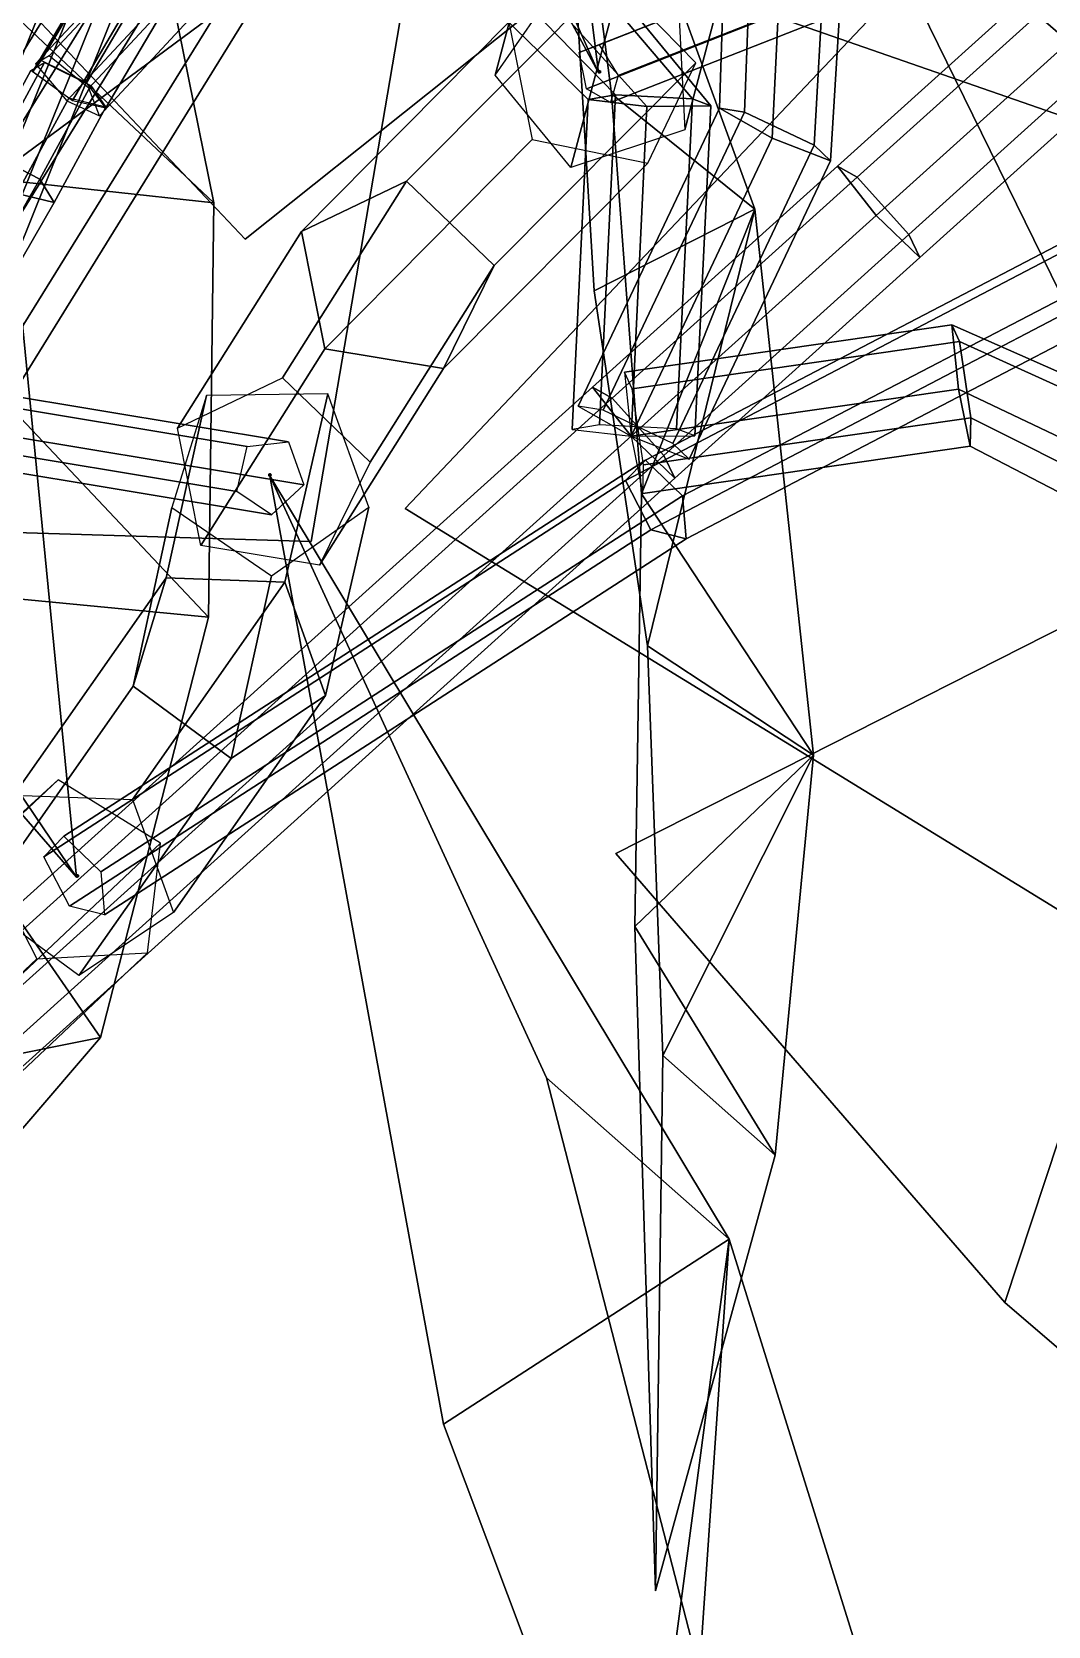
# Model space of a CAD drawing. Header units: metres. Extents: x -208 to 315, y -224 to 287.
# Drawn here: x 46.8 to 78.8, y 22.9 to 73 of the extents above; entities that cross this region are included whole.
import ezdxf

# ---------------------------------------------------------------- set-up
doc = ezdxf.new("R2010")
doc.units = ezdxf.units.M

msp = doc.modelspace()

# ---------------------------------------------------------------- linework, layer by layer
at = {"layer": 'Breeder_1InfInt', "color": 3}
for points in [[(46.8528, 71.7686, 84.2291), (48.5633, 74.6686, 83.3032), (48.8338, 75.01392, 84.8843), (47.1233, 72.1139, 85.8102)], [(48.1017, 70.8568, 83.6804), (49.8122, 73.7568, 82.7545), (48.5633, 74.6686, 83.3032), (46.8528, 71.7686, 84.2291)], [(47.1233, 72.1139, 85.8102), (48.8338, 75.01392, 84.8843), (50.2524, 74.3186, 85.3275), (48.5419, 71.4186, 86.2534)], [(48.5419, 71.4186, 86.2534), (50.2524, 74.3186, 85.3275), (50.8662, 73.53, 83.9914), (49.1557, 70.63, 84.9172)], [(49.1557, 70.63, 84.9172), (50.8662, 73.53, 83.9914), (49.8122, 73.7568, 82.7545), (48.1017, 70.8568, 83.6804)], [(45.1826, 68.8423, 85.2539), (46.7896, 71.8001, 84.3528), (47.2196, 72.05162, 85.9453), (45.6321, 69.1279, 86.8352)], [(46.3591, 67.9325, 84.5609), (47.9901, 70.9329, 83.6465), (46.7896, 71.8001, 84.3528), (45.1826, 68.8423, 85.2539)], [(45.6321, 69.1279, 86.8352), (47.2196, 72.05162, 85.9453), (48.6754, 71.3336, 86.1848), (47.0757, 68.3877, 87.08144)], [(47.0757, 68.3877, 87.08144), (48.6754, 71.3336, 86.1848), (49.1489, 70.6462, 84.7722), (47.5224, 67.6532, 85.6839)], [(47.5224, 67.6532, 85.6839), (49.1489, 70.6462, 84.7722), (47.9901, 70.9329, 83.6465), (46.3591, 67.9325, 84.5609)], [(43.9722, 66.222, 87.8319), (45.6321, 69.1279, 86.8352), (47.0757, 68.3877, 87.08144), (45.4157, 65.4818, 88.07816)], [(45.4157, 65.4818, 88.07816), (47.0757, 68.3877, 87.08144), (47.5224, 67.6532, 85.6839), (45.8625, 64.7473, 86.6806)], [(45.8625, 64.7473, 86.6806), (47.5224, 67.6532, 85.6839), (46.3591, 67.9325, 84.5609), (44.6992, 65.02666, 85.5576)]]:
    msp.add_3dface(points, dxfattribs=at)
at = {"layer": 'Breeder_1Pdcel', "color": 3}
for points in [[(46.9443, 72.01511, 84.2771), (60.7011, 86.7009, 78.2708), (61.1181, 86.9448, 79.8155), (47.3742, 72.2665, 85.8696)], [(47.9297, 70.8489, 83.676), (61.6569, 85.5697, 77.6877), (60.7011, 86.7009, 78.2708), (46.9443, 72.01511, 84.2771)], [(47.3742, 72.2665, 85.8696), (61.1181, 86.9448, 79.8155), (62.3216, 85.9585, 80.1499), (48.615, 71.2497, 86.2144)], [(48.615, 71.2497, 86.2144), (62.3216, 85.9585, 80.1499), (62.6527, 85.1135, 78.8424), (48.9563, 70.3786, 84.8665)], [(43.4425, 65.9273, 86.4207), (51.2848, 85.2328, 83.8138), (51.776, 85.2397, 85.3277), (43.9489, 65.9345, 87.9814)], [(44.6479, 65.3143, 85.4913), (52.454, 84.6381, 82.9123), (51.2848, 85.2328, 83.8138), (43.4425, 65.9273, 86.4207)], [(43.9489, 65.9345, 87.9814), (51.776, 85.2397, 85.3277), (53.2533, 84.6494, 85.376), (45.4719, 65.3259, 88.0312)], [(48.9563, 70.3786, 84.8665), (62.6527, 85.1135, 78.8424), (61.6569, 85.5697, 77.6877), (47.9297, 70.8489, 83.676)], [(45.921, 64.937, 86.5017), (53.6889, 84.2722, 83.8924), (52.454, 84.6381, 82.9123), (44.6479, 65.3143, 85.4913)], [(45.4719, 65.3259, 88.0312), (53.2533, 84.6494, 85.376), (53.6889, 84.2722, 83.8924), (45.921, 64.937, 86.5017)]]:
    msp.add_3dface(points, dxfattribs=at)
at = {"layer": 'Breeder_Intrnd', "color": 3}
for points in [[(63.4677, 74.6639, 322.2037), (65.2005, 81.2043, 342.9019), (63.1185, 78.199, 344.0258), (61.3857, 71.6585, 323.3276)], [(67.3406, 69.9337, 323.3741), (69.0734, 76.4741, 344.0723), (68.8865, 80.183, 342.916), (67.1537, 73.6426, 322.2178)], [(61.3857, 71.6585, 323.3276), (63.1185, 78.199, 344.0258), (65.4984, 75.2923, 344.745), (63.7656, 68.7519, 324.0468)], [(63.7656, 68.7519, 324.0468), (65.4984, 75.2923, 344.745), (69.0734, 76.4741, 344.0723), (67.3406, 69.9337, 323.3741)], [(58.6029, 68.323, 302.2631), (65.01423, 74.773, 321.9111), (61.8154, 73.3256, 323.4286), (55.2978, 66.7453, 303.3662)], [(61.3482, 65.6742, 302.5399), (67.6942, 72.04411, 321.9333), (65.01423, 74.773, 321.9111), (58.6029, 68.323, 302.2631)], [(55.2978, 66.7453, 303.3662), (61.8154, 73.3256, 323.4286), (62.5448, 69.6314, 324.4033), (56.02719, 63.05123, 304.3409)], [(59.7655, 62.4347, 303.8167), (66.1768, 68.8846, 323.4647), (67.6942, 72.04411, 321.9333), (61.3482, 65.6742, 302.5399)], [(56.02719, 63.05123, 304.3409), (62.5448, 69.6314, 324.4033), (66.1768, 68.8846, 323.4647), (59.7655, 62.4347, 303.8167)], [(54.7069, 62.1414, 281.7496), (58.6029, 68.323, 302.2631), (55.2978, 66.7453, 303.3662), (51.4019, 60.5636, 282.8527)], [(57.4523, 59.4925, 282.0264), (61.3482, 65.6742, 302.5399), (58.6029, 68.323, 302.2631), (54.7069, 62.1414, 281.7496)], [(51.4019, 60.5636, 282.8527), (55.2978, 66.7453, 303.3662), (56.02719, 63.05123, 304.3409), (52.1312, 56.8695, 283.8274)], [(55.8695, 56.2531, 283.3032), (59.7655, 62.4347, 303.8167), (61.3482, 65.6742, 302.5399), (57.4523, 59.4925, 282.0264)], [(52.1312, 56.8695, 283.8274), (56.02719, 63.05123, 304.3409), (59.7655, 62.4347, 303.8167), (55.8695, 56.2531, 283.3032)], [(54.7746, 55.7224, 260.5514), (56.1296, 61.6369, 281.9314), (52.3132, 61.5888, 282.18), (51.04569, 55.856, 261.3923)], [(56.05563, 52.1627, 261.455), (57.4107, 58.07734, 282.8349), (56.1296, 61.6369, 281.9314), (54.7746, 55.7224, 260.5514)], [(51.04569, 55.856, 261.3923), (52.3132, 61.5888, 282.18), (51.2227, 58.07262, 283.2178), (50.00905, 52.4516, 262.794)], [(50.00905, 52.4516, 262.794), (51.2227, 58.07262, 283.2178), (54.3551, 55.9148, 283.6202), (53.08761, 50.1821, 262.8325)], [(53.08761, 50.1821, 262.8325), (54.3551, 55.9148, 283.6202), (57.4107, 58.07734, 282.8349), (56.05563, 52.1627, 261.455)], [(46.2643, 49.02888, 241.2746), (51.04569, 55.856, 261.3923), (50.00905, 52.4516, 262.794), (45.2277, 45.6244, 242.6763)], [(49.9933, 48.8952, 240.4337), (54.7746, 55.7224, 260.5514), (51.04569, 55.856, 261.3923), (46.2643, 49.02888, 241.2746)], [(51.2743, 45.3355, 241.3372), (56.05563, 52.1627, 261.455), (54.7746, 55.7224, 260.5514), (49.9933, 48.8952, 240.4337)], [(45.2277, 45.6244, 242.6763), (50.00905, 52.4516, 262.794), (53.08761, 50.1821, 262.8325), (48.3063, 43.3549, 242.7148)], [(48.3063, 43.3549, 242.7148), (53.08761, 50.1821, 262.8325), (56.05563, 52.1627, 261.455), (51.2743, 45.3355, 241.3372)], [(39.5298, 41.8436, 222.0132), (47.6504, 49.5044, 240.6805), (45.2219, 47.2955, 242.6434), (37.06882, 39.6036, 223.8987)], [(42.7681, 39.8807, 221.4741), (50.8687, 47.5224, 240.0939), (47.6504, 49.5044, 240.6805), (39.5298, 41.8436, 222.0132)], [(37.06882, 39.6036, 223.8987), (45.2219, 47.2955, 242.6434), (46.984, 43.8862, 243.2759), (38.8309, 36.1943, 224.5313)], [(42.3386, 36.4093, 223.0215), (50.4592, 44.07011, 241.6888), (50.8687, 47.5224, 240.0939), (42.7681, 39.8807, 221.4741)], [(38.8309, 36.1943, 224.5313), (46.984, 43.8862, 243.2759), (50.4592, 44.07011, 241.6888), (42.3386, 36.4093, 223.0215)]]:
    msp.add_3dface(points, dxfattribs=at)
at = {"layer": 'Breeder_Leaf', "color": 3}
for points in [[(70.7129, 80.2107, 176.1586), (53.5252, 66.4958, 160.8904), (36.6024, 84.4225, 162.923)], [(70.7129, 80.2107, 176.1586), (36.6024, 84.4225, 162.923), (53.5252, 66.4958, 160.8904)], [(87.7599, 83.8047, 253.0923), (83.4371, 68.8959, 241.2424), (66.489, 74.8016, 239.3676)], [(87.7599, 83.8047, 253.0923), (66.489, 74.8016, 239.3676), (83.4371, 68.8959, 241.2424)], [(70.7129, 80.2107, 176.1586), (98.2833, 82.6772, 186.254), (87.9497, 65.3309, 175.5042)], [(70.7129, 80.2107, 176.1586), (87.9497, 65.3309, 175.5042), (98.2833, 82.6772, 186.254)], [(38.4274, 80.9419, 380.516), (50.3217, 78.6114, 372.3927), (52.545, 67.6469, 373.7079)], [(38.4274, 80.9419, 380.516), (52.545, 67.6469, 373.7079), (50.3217, 78.6114, 372.3927)], [(38.4274, 80.9419, 380.516), (52.545, 67.6469, 373.7079), (38.6688, 69.1555, 382.1751)], [(38.4274, 80.9419, 380.516), (38.6688, 69.1555, 382.1751), (52.545, 67.6469, 373.7079)], [(80.4293, 81.1094, 98.2289), (81.7247, 43.8019, 115.4937), (58.5549, 58.03513, 98.7561)], [(80.4293, 81.1094, 98.2289), (58.5549, 58.03513, 98.7561), (81.7247, 43.8019, 115.4937)], [(59.283, 78.5626, 176.9749), (31.1821, 57.7456, 165.4233), (10.3142, 76.2815, 159.9968)], [(59.283, 78.5626, 176.9749), (10.3142, 76.2815, 159.9968), (31.1821, 57.7456, 165.4233)], [(59.283, 78.5626, 176.9749), (55.6005, 57.00161, 161.5414), (31.1821, 57.7456, 165.4233)], [(59.283, 78.5626, 176.9749), (31.1821, 57.7456, 165.4233), (55.6005, 57.00161, 161.5414)], [(85.136, 75.2488, 426.7219), (79.6713, 63.7101, 431.7891), (74.7636, 73.7249, 430.2321)], [(85.136, 75.2488, 426.7219), (74.7636, 73.7249, 430.2321), (79.6713, 63.7101, 431.7891)], [(52.545, 67.6469, 373.7079), (52.3813, 54.6166, 377.4142), (38.6688, 69.1555, 382.1751)], [(52.545, 67.6469, 373.7079), (38.6688, 69.1555, 382.1751), (52.3813, 54.6166, 377.4142)], [(38.6688, 69.1555, 382.1751), (52.3813, 54.6166, 377.4142), (38.9613, 55.908, 384.0687)], [(38.6688, 69.1555, 382.1751), (38.9613, 55.908, 384.0687), (52.3813, 54.6166, 377.4142)], [(85.4662, 57.477, 177.1338), (77.4004, 33.07788, 191.5473), (65.173, 47.1975, 178.3426)], [(85.4662, 57.477, 177.1338), (65.173, 47.1975, 178.3426), (77.4004, 33.07788, 191.5473)], [(99.3026, 14.2961, 191.093), (77.4004, 33.07788, 191.5473), (85.4662, 57.477, 177.1338)], [(99.3026, 14.2961, 191.093), (85.4662, 57.477, 177.1338), (77.4004, 33.07788, 191.5473)], [(38.9613, 55.908, 384.0687), (48.981, 41.4063, 382.1415), (38.6881, 39.3454, 385.5659)], [(38.9613, 55.908, 384.0687), (38.6881, 39.3454, 385.5659), (48.981, 41.4063, 382.1415)], [(52.3813, 54.6166, 377.4142), (48.981, 41.4063, 382.1415), (38.9613, 55.908, 384.0687)], [(52.3813, 54.6166, 377.4142), (38.9613, 55.908, 384.0687), (48.981, 41.4063, 382.1415)], [(48.981, 41.4063, 382.1415), (34.4541, 24.4552, 380.0055), (38.6881, 39.3454, 385.5659)], [(48.981, 41.4063, 382.1415), (38.6881, 39.3454, 385.5659), (34.4541, 24.4552, 380.0055)], [(45.1926, 27.2405, 301.2123), (47.9725, 7.4878, 306.8059), (30.4179, 29.1761, 321.2407)], [(45.1926, 27.2405, 301.2123), (30.4179, 29.1761, 321.2407), (47.9725, 7.4878, 306.8059)], [(30.4179, 29.1761, 321.2407), (47.9725, 7.4878, 306.8059), (32.8019, 9.03716, 324.0105)], [(30.4179, 29.1761, 321.2407), (32.8019, 9.03716, 324.0105), (47.9725, 7.4878, 306.8059)]]:
    msp.add_3dface(points, dxfattribs=at)
at = {"layer": 'Breeder_Mrstm', "color": 3}
for points in [[(64.6363, 71.7304, 323.0328), (64.6293, 71.7534, 323.1208), (64.6399, 71.7744, 323.1129)], [(64.6363, 71.7304, 323.0328), (64.6399, 71.7744, 323.1129), (64.6293, 71.7534, 323.1208)], [(64.6293, 71.7534, 323.1208), (64.6381, 71.7612, 323.1565), (64.6399, 71.7744, 323.1129)], [(64.6293, 71.7534, 323.1208), (64.6399, 71.7744, 323.1129), (64.6381, 71.7612, 323.1565)], [(64.6331, 71.7697, 323.1203), (64.6537, 71.7538, 323.1565), (64.6505, 71.7798, 323.1485)], [(64.6331, 71.7697, 323.1203), (64.6505, 71.7798, 323.1485), (64.6537, 71.7538, 323.1565)], [(64.6398, 71.7426, 323.1234), (64.6537, 71.7538, 323.1565), (64.6331, 71.7697, 323.1203)], [(64.6398, 71.7426, 323.1234), (64.6331, 71.7697, 323.1203), (64.6537, 71.7538, 323.1565)], [(64.6398, 71.7426, 323.1234), (64.6331, 71.7697, 323.1203), (64.6363, 71.7304, 323.0328)], [(64.6398, 71.7426, 323.1234), (64.6363, 71.7304, 323.0328), (64.6331, 71.7697, 323.1203)], [(64.6399, 71.7744, 323.1129), (64.6627, 71.7885, 323.1046), (64.6363, 71.7304, 323.0328)], [(64.6399, 71.7744, 323.1129), (64.6363, 71.7304, 323.0328), (64.6627, 71.7885, 323.1046)], [(64.6363, 71.7304, 323.0328), (64.6462, 71.7856, 323.1048), (64.6703, 71.7814, 323.1008)], [(64.6363, 71.7304, 323.0328), (64.6703, 71.7814, 323.1008), (64.6462, 71.7856, 323.1048)], [(64.6703, 71.7814, 323.1008), (64.6926, 71.7645, 323.1027), (64.6363, 71.7304, 323.0328)], [(64.6703, 71.7814, 323.1008), (64.6363, 71.7304, 323.0328), (64.6926, 71.7645, 323.1027)], [(64.6363, 71.7304, 323.0328), (64.6838, 71.7767, 323.0954), (64.6893, 71.7539, 323.1036)], [(64.6363, 71.7304, 323.0328), (64.6893, 71.7539, 323.1036), (64.6838, 71.7767, 323.0954)], [(64.6893, 71.7539, 323.1036), (64.6818, 71.7307, 323.1173), (64.6363, 71.7304, 323.0328)], [(64.6893, 71.7539, 323.1036), (64.6363, 71.7304, 323.0328), (64.6818, 71.7307, 323.1173)], [(64.6363, 71.7304, 323.0328), (64.6564, 71.7242, 323.1216), (64.6398, 71.7426, 323.1234)], [(64.6363, 71.7304, 323.0328), (64.6398, 71.7426, 323.1234), (64.6564, 71.7242, 323.1216)], [(64.6363, 71.7304, 323.0328), (64.6902, 71.7382, 323.106), (64.6701, 71.7296, 323.1178)], [(64.6363, 71.7304, 323.0328), (64.6701, 71.7296, 323.1178), (64.6902, 71.7382, 323.106)], [(64.6701, 71.7296, 323.1178), (64.6446, 71.7339, 323.1284), (64.6363, 71.7304, 323.0328)], [(64.6701, 71.7296, 323.1178), (64.6363, 71.7304, 323.0328), (64.6446, 71.7339, 323.1284)], [(64.6399, 71.7744, 323.1129), (64.6381, 71.7612, 323.1565), (64.6521, 71.783, 323.1475)], [(64.6399, 71.7744, 323.1129), (64.6521, 71.783, 323.1475), (64.6381, 71.7612, 323.1565)], [(64.6398, 71.7426, 323.1234), (64.6701, 71.7319, 323.1558), (64.6537, 71.7538, 323.1565)], [(64.6398, 71.7426, 323.1234), (64.6537, 71.7538, 323.1565), (64.6701, 71.7319, 323.1558)], [(64.6564, 71.7242, 323.1216), (64.6701, 71.7319, 323.1558), (64.6398, 71.7426, 323.1234)], [(64.6564, 71.7242, 323.1216), (64.6398, 71.7426, 323.1234), (64.6701, 71.7319, 323.1558)], [(64.6399, 71.7744, 323.1129), (64.6521, 71.783, 323.1475), (64.6627, 71.7885, 323.1046)], [(64.6399, 71.7744, 323.1129), (64.6627, 71.7885, 323.1046), (64.6521, 71.783, 323.1475)], [(64.6446, 71.7339, 323.1284), (64.6818, 71.7434, 323.1508), (64.6561, 71.751, 323.1562)], [(64.6446, 71.7339, 323.1284), (64.6561, 71.751, 323.1562), (64.6818, 71.7434, 323.1508)], [(64.6701, 71.7296, 323.1178), (64.6818, 71.7434, 323.1508), (64.6446, 71.7339, 323.1284)], [(64.6701, 71.7296, 323.1178), (64.6446, 71.7339, 323.1284), (64.6818, 71.7434, 323.1508)], [(64.6462, 71.7856, 323.1048), (64.6532, 71.7982, 323.1395), (64.6703, 71.7814, 323.1008)], [(64.6462, 71.7856, 323.1048), (64.6703, 71.7814, 323.1008), (64.6532, 71.7982, 323.1395)], [(64.6627, 71.7885, 323.1046), (64.6521, 71.783, 323.1475), (64.6757, 71.7915, 323.1365)], [(64.6627, 71.7885, 323.1046), (64.6757, 71.7915, 323.1365), (64.6521, 71.783, 323.1475)], [(64.6703, 71.7814, 323.1008), (64.6532, 71.7982, 323.1395), (64.6793, 71.7909, 323.136)], [(64.6703, 71.7814, 323.1008), (64.6793, 71.7909, 323.136), (64.6532, 71.7982, 323.1395)], [(64.6902, 71.7382, 323.106), (64.7051, 71.7504, 323.1382), (64.6701, 71.7296, 323.1178)], [(64.6902, 71.7382, 323.106), (64.6701, 71.7296, 323.1178), (64.7051, 71.7504, 323.1382)], [(64.6701, 71.7296, 323.1178), (64.7051, 71.7504, 323.1382), (64.6818, 71.7434, 323.1508)], [(64.6701, 71.7296, 323.1178), (64.6818, 71.7434, 323.1508), (64.7051, 71.7504, 323.1382)], [(64.6703, 71.7814, 323.1008), (64.6793, 71.7909, 323.136), (64.6926, 71.7645, 323.1027)], [(64.6703, 71.7814, 323.1008), (64.6926, 71.7645, 323.1027), (64.6793, 71.7909, 323.136)], [(64.6926, 71.7645, 323.1027), (64.6793, 71.7909, 323.136), (64.6971, 71.77, 323.1365)], [(64.6926, 71.7645, 323.1027), (64.6971, 71.77, 323.1365), (64.6793, 71.7909, 323.136)], [(64.6893, 71.7539, 323.1036), (64.6979, 71.7667, 323.1379), (64.6818, 71.7307, 323.1173)], [(64.6893, 71.7539, 323.1036), (64.6818, 71.7307, 323.1173), (64.6979, 71.7667, 323.1379)], [(64.6818, 71.7307, 323.1173), (64.6979, 71.7667, 323.1379), (64.6853, 71.7449, 323.1487)], [(64.6818, 71.7307, 323.1173), (64.6853, 71.7449, 323.1487), (64.6979, 71.7667, 323.1379)], [(64.6838, 71.7767, 323.0954), (64.6946, 71.792, 323.1281), (64.6893, 71.7539, 323.1036)], [(64.6838, 71.7767, 323.0954), (64.6893, 71.7539, 323.1036), (64.6946, 71.792, 323.1281)], [(64.6893, 71.7539, 323.1036), (64.6946, 71.792, 323.1281), (64.6979, 71.7667, 323.1379)], [(64.6893, 71.7539, 323.1036), (64.6979, 71.7667, 323.1379), (64.6946, 71.792, 323.1281)], [(54.2937, 59.1164, 282.8285), (54.2751, 59.112, 282.8699), (54.2975, 59.1268, 282.8644)], [(54.2937, 59.1164, 282.8285), (54.2975, 59.1268, 282.8644), (54.2751, 59.112, 282.8699)], [(54.2937, 59.1164, 282.8285), (54.2975, 59.1268, 282.8644), (54.3211, 59.1216, 282.8271)], [(54.2937, 59.1164, 282.8285), (54.3211, 59.1216, 282.8271), (54.2975, 59.1268, 282.8644)], [(54.3211, 59.1216, 282.8271), (54.2975, 59.1268, 282.8644), (54.3247, 59.1262, 282.8612)], [(54.3211, 59.1216, 282.8271), (54.3247, 59.1262, 282.8612), (54.2975, 59.1268, 282.8644)], [(54.3105, 59.1164, 282.8275), (54.313, 59.1285, 282.863), (54.3318, 59.1038, 282.8296)], [(54.3105, 59.1164, 282.8275), (54.3318, 59.1038, 282.8296), (54.313, 59.1285, 282.863)], [(54.3318, 59.1038, 282.8296), (54.313, 59.1285, 282.863), (54.335, 59.1125, 282.8661)], [(54.3318, 59.1038, 282.8296), (54.335, 59.1125, 282.8661), (54.313, 59.1285, 282.863)], [(54.2686, 59.06522, 282.8459), (54.2947, 59.06389, 282.882), (54.2721, 59.07881, 282.8776)], [(54.2686, 59.06522, 282.8459), (54.2721, 59.07881, 282.8776), (54.2947, 59.06389, 282.882)], [(54.294, 59.05342, 282.8459), (54.2947, 59.06389, 282.882), (54.2686, 59.06522, 282.8459)], [(54.294, 59.05342, 282.8459), (54.2686, 59.06522, 282.8459), (54.2947, 59.06389, 282.882)], [(54.294, 59.05342, 282.8459), (54.2686, 59.06522, 282.8459), (54.2991, 59.06227, 282.7549)], [(54.294, 59.05342, 282.8459), (54.2991, 59.06227, 282.7549), (54.2686, 59.06522, 282.8459)], [(54.27, 59.08479, 282.8387), (54.2722, 59.09633, 282.8744), (54.2728, 59.1119, 282.8327)], [(54.27, 59.08479, 282.8387), (54.2728, 59.1119, 282.8327), (54.2722, 59.09633, 282.8744)], [(54.27, 59.08479, 282.8387), (54.2728, 59.1119, 282.8327), (54.2991, 59.06227, 282.7549)], [(54.27, 59.08479, 282.8387), (54.2991, 59.06227, 282.7549), (54.2728, 59.1119, 282.8327)], [(54.27, 59.08479, 282.8387), (54.2808, 59.07116, 282.8808), (54.2722, 59.09633, 282.8744)], [(54.27, 59.08479, 282.8387), (54.2722, 59.09633, 282.8744), (54.2808, 59.07116, 282.8808)], [(54.2991, 59.06227, 282.7549), (54.2801, 59.06276, 282.8442), (54.27, 59.08479, 282.8387)], [(54.2991, 59.06227, 282.7549), (54.27, 59.08479, 282.8387), (54.2801, 59.06276, 282.8442)], [(54.2801, 59.06276, 282.8442), (54.2808, 59.07116, 282.8808), (54.27, 59.08479, 282.8387)], [(54.2801, 59.06276, 282.8442), (54.27, 59.08479, 282.8387), (54.2808, 59.07116, 282.8808)], [(54.2728, 59.1119, 282.8327), (54.2722, 59.09633, 282.8744), (54.2798, 59.121, 282.8654)], [(54.2728, 59.1119, 282.8327), (54.2798, 59.121, 282.8654), (54.2722, 59.09633, 282.8744)], [(54.2991, 59.06227, 282.7549), (54.275, 59.1009, 282.8339), (54.2937, 59.1164, 282.8285)], [(54.2991, 59.06227, 282.7549), (54.2937, 59.1164, 282.8285), (54.275, 59.1009, 282.8339)], [(54.275, 59.1009, 282.8339), (54.2751, 59.112, 282.8699), (54.2937, 59.1164, 282.8285)], [(54.275, 59.1009, 282.8339), (54.2937, 59.1164, 282.8285), (54.2751, 59.112, 282.8699)], [(54.2937, 59.1164, 282.8285), (54.3211, 59.1216, 282.8271), (54.2991, 59.06227, 282.7549)], [(54.2937, 59.1164, 282.8285), (54.2991, 59.06227, 282.7549), (54.3211, 59.1216, 282.8271)], [(54.294, 59.05342, 282.8459), (54.322, 59.06348, 282.8804), (54.2947, 59.06389, 282.882)], [(54.294, 59.05342, 282.8459), (54.2947, 59.06389, 282.882), (54.322, 59.06348, 282.8804)], [(54.3187, 59.0555, 282.8438), (54.322, 59.06348, 282.8804), (54.294, 59.05342, 282.8459)], [(54.3187, 59.0555, 282.8438), (54.294, 59.05342, 282.8459), (54.322, 59.06348, 282.8804)], [(54.2991, 59.06227, 282.7549), (54.3187, 59.0555, 282.8438), (54.294, 59.05342, 282.8459)], [(54.2991, 59.06227, 282.7549), (54.294, 59.05342, 282.8459), (54.3187, 59.0555, 282.8438)], [(54.2991, 59.06227, 282.7549), (54.3105, 59.1164, 282.8275), (54.3318, 59.1038, 282.8296)], [(54.2991, 59.06227, 282.7549), (54.3318, 59.1038, 282.8296), (54.3105, 59.1164, 282.8275)], [(54.3318, 59.1038, 282.8296), (54.3456, 59.08062, 282.8369), (54.2991, 59.06227, 282.7549)], [(54.3318, 59.1038, 282.8296), (54.2991, 59.06227, 282.7549), (54.3456, 59.08062, 282.8369)], [(54.2991, 59.06227, 282.7549), (54.3373, 59.08847, 282.8335), (54.332, 59.06515, 282.8403)], [(54.2991, 59.06227, 282.7549), (54.332, 59.06515, 282.8403), (54.3373, 59.08847, 282.8335)], [(54.332, 59.06515, 282.8403), (54.3133, 59.04595, 282.8484), (54.2991, 59.06227, 282.7549)], [(54.332, 59.06515, 282.8403), (54.2991, 59.06227, 282.7549), (54.3133, 59.04595, 282.8484)], [(54.3133, 59.04595, 282.8484), (54.3333, 59.07385, 282.8768), (54.3114, 59.05787, 282.8809)], [(54.3133, 59.04595, 282.8484), (54.3114, 59.05787, 282.8809), (54.3333, 59.07385, 282.8768)], [(54.332, 59.06515, 282.8403), (54.3333, 59.07385, 282.8768), (54.3133, 59.04595, 282.8484)], [(54.332, 59.06515, 282.8403), (54.3133, 59.04595, 282.8484), (54.3333, 59.07385, 282.8768)], [(54.3318, 59.1038, 282.8296), (54.335, 59.1125, 282.8661), (54.3456, 59.08062, 282.8369)], [(54.3318, 59.1038, 282.8296), (54.3456, 59.08062, 282.8369), (54.335, 59.1125, 282.8661)], [(54.3373, 59.08847, 282.8335), (54.3418, 59.09877, 282.8694), (54.332, 59.06515, 282.8403)], [(54.3373, 59.08847, 282.8335), (54.332, 59.06515, 282.8403), (54.3418, 59.09877, 282.8694)], [(54.332, 59.06515, 282.8403), (54.3418, 59.09877, 282.8694), (54.3333, 59.07385, 282.8768)], [(54.332, 59.06515, 282.8403), (54.3333, 59.07385, 282.8768), (54.3418, 59.09877, 282.8694)], [(54.3456, 59.08062, 282.8369), (54.335, 59.1125, 282.8661), (54.3437, 59.08701, 282.8709)], [(54.3456, 59.08062, 282.8369), (54.3437, 59.08701, 282.8709), (54.335, 59.1125, 282.8661)], [(48.233, 46.4939, 241.7638), (48.2498, 46.5132, 241.7524), (48.2257, 46.4512, 241.6832)], [(48.233, 46.4939, 241.7638), (48.2257, 46.4512, 241.6832), (48.2498, 46.5132, 241.7524)], [(48.2257, 46.4512, 241.6832), (48.2348, 46.5064, 241.7553), (48.2581, 46.5083, 241.747)], [(48.2257, 46.4512, 241.6832), (48.2581, 46.5083, 241.747), (48.2348, 46.5064, 241.7553)], [(48.2581, 46.5083, 241.747), (48.2838, 46.4974, 241.7441), (48.2257, 46.4512, 241.6832)], [(48.2581, 46.5083, 241.747), (48.2257, 46.4512, 241.6832), (48.2838, 46.4974, 241.7441)], [(48.2257, 46.4512, 241.6832), (48.2711, 46.5072, 241.7391), (48.2834, 46.4864, 241.745)], [(48.2257, 46.4512, 241.6832), (48.2834, 46.4864, 241.745), (48.2711, 46.5072, 241.7391)], [(48.2257, 46.4512, 241.6832), (48.2294, 46.4708, 241.7722), (48.233, 46.4939, 241.7638)], [(48.2257, 46.4512, 241.6832), (48.233, 46.4939, 241.7638), (48.2294, 46.4708, 241.7722)], [(48.2425, 46.463, 241.7724), (48.229, 46.4876, 241.772), (48.2257, 46.4512, 241.6832)], [(48.2425, 46.463, 241.7724), (48.2257, 46.4512, 241.6832), (48.229, 46.4876, 241.772)], [(48.2834, 46.4864, 241.745), (48.2843, 46.4618, 241.7585), (48.2257, 46.4512, 241.6832)], [(48.2834, 46.4864, 241.745), (48.2257, 46.4512, 241.6832), (48.2843, 46.4618, 241.7585)], [(48.2257, 46.4512, 241.6832), (48.2885, 46.4714, 241.7463), (48.2735, 46.4579, 241.761)], [(48.2257, 46.4512, 241.6832), (48.2735, 46.4579, 241.761), (48.2885, 46.4714, 241.7463)], [(48.2257, 46.4512, 241.6832), (48.2624, 46.4493, 241.7667), (48.2425, 46.463, 241.7724)], [(48.2257, 46.4512, 241.6832), (48.2425, 46.463, 241.7724), (48.2624, 46.4493, 241.7667)], [(48.2735, 46.4579, 241.761), (48.25, 46.4556, 241.7759), (48.2257, 46.4512, 241.6832)], [(48.2735, 46.4579, 241.761), (48.2257, 46.4512, 241.6832), (48.25, 46.4556, 241.7759)], [(48.229, 46.4876, 241.772), (48.2589, 46.4769, 241.8032), (48.2482, 46.5014, 241.7973)], [(48.229, 46.4876, 241.772), (48.2482, 46.5014, 241.7973), (48.2589, 46.4769, 241.8032)], [(48.2425, 46.463, 241.7724), (48.2589, 46.4769, 241.8032), (48.229, 46.4876, 241.772)], [(48.2425, 46.463, 241.7724), (48.229, 46.4876, 241.772), (48.2589, 46.4769, 241.8032)], [(48.2294, 46.4708, 241.7722), (48.2423, 46.4803, 241.8062), (48.233, 46.4939, 241.7638)], [(48.2294, 46.4708, 241.7722), (48.233, 46.4939, 241.7638), (48.2423, 46.4803, 241.8062)], [(48.233, 46.4939, 241.7638), (48.2488, 46.5048, 241.7961), (48.2498, 46.5132, 241.7524)], [(48.233, 46.4939, 241.7638), (48.2498, 46.5132, 241.7524), (48.2488, 46.5048, 241.7961)], [(48.233, 46.4939, 241.7638), (48.2423, 46.4803, 241.8062), (48.2488, 46.5048, 241.7961)], [(48.233, 46.4939, 241.7638), (48.2488, 46.5048, 241.7961), (48.2423, 46.4803, 241.8062)], [(48.2348, 46.5064, 241.7553), (48.2447, 46.52, 241.7889), (48.2581, 46.5083, 241.747)], [(48.2348, 46.5064, 241.7553), (48.2581, 46.5083, 241.747), (48.2447, 46.52, 241.7889)], [(48.2425, 46.463, 241.7724), (48.2797, 46.4597, 241.7984), (48.2589, 46.4769, 241.8032)], [(48.2425, 46.463, 241.7724), (48.2589, 46.4769, 241.8032), (48.2797, 46.4597, 241.7984)], [(48.2624, 46.4493, 241.7667), (48.2797, 46.4597, 241.7984), (48.2425, 46.463, 241.7724)], [(48.2624, 46.4493, 241.7667), (48.2425, 46.463, 241.7724), (48.2797, 46.4597, 241.7984)], [(48.2581, 46.5083, 241.747), (48.2447, 46.52, 241.7889), (48.2708, 46.5194, 241.7806)], [(48.2581, 46.5083, 241.747), (48.2708, 46.5194, 241.7806), (48.2447, 46.52, 241.7889)], [(48.2498, 46.5132, 241.7524), (48.2488, 46.5048, 241.7961), (48.2673, 46.5191, 241.7817)], [(48.2498, 46.5132, 241.7524), (48.2673, 46.5191, 241.7817), (48.2488, 46.5048, 241.7961)], [(48.25, 46.4556, 241.7759), (48.2873, 46.4739, 241.7921), (48.2618, 46.4748, 241.8023)], [(48.25, 46.4556, 241.7759), (48.2618, 46.4748, 241.8023), (48.2873, 46.4739, 241.7921)], [(48.2735, 46.4579, 241.761), (48.2873, 46.4739, 241.7921), (48.25, 46.4556, 241.7759)], [(48.2735, 46.4579, 241.761), (48.25, 46.4556, 241.7759), (48.2873, 46.4739, 241.7921)], [(48.2581, 46.5083, 241.747), (48.2708, 46.5194, 241.7806), (48.2838, 46.4974, 241.7441)], [(48.2581, 46.5083, 241.747), (48.2838, 46.4974, 241.7441), (48.2708, 46.5194, 241.7806)], [(48.2838, 46.4974, 241.7441), (48.2708, 46.5194, 241.7806), (48.2929, 46.5036, 241.7769)], [(48.2838, 46.4974, 241.7441), (48.2929, 46.5036, 241.7769), (48.2708, 46.5194, 241.7806)], [(48.2711, 46.5072, 241.7391), (48.2836, 46.5243, 241.7702), (48.2834, 46.4864, 241.745)], [(48.2711, 46.5072, 241.7391), (48.2834, 46.4864, 241.745), (48.2836, 46.5243, 241.7702)], [(48.2885, 46.4714, 241.7463), (48.3056, 46.4865, 241.7762), (48.2735, 46.4579, 241.761)], [(48.2885, 46.4714, 241.7463), (48.2735, 46.4579, 241.761), (48.3056, 46.4865, 241.7762)], [(48.2735, 46.4579, 241.761), (48.3056, 46.4865, 241.7762), (48.2873, 46.4739, 241.7921)], [(48.2735, 46.4579, 241.761), (48.2873, 46.4739, 241.7921), (48.3056, 46.4865, 241.7762)], [(48.2834, 46.4864, 241.745), (48.2836, 46.5243, 241.7702), (48.2947, 46.5005, 241.7779)], [(48.2834, 46.4864, 241.745), (48.2947, 46.5005, 241.7779), (48.2836, 46.5243, 241.7702)], [(48.2834, 46.4864, 241.745), (48.2947, 46.5005, 241.7779), (48.2843, 46.4618, 241.7585)], [(48.2834, 46.4864, 241.745), (48.2843, 46.4618, 241.7585), (48.2947, 46.5005, 241.7779)], [(48.2843, 46.4618, 241.7585), (48.2947, 46.5005, 241.7779), (48.2899, 46.4761, 241.7895)], [(48.2843, 46.4618, 241.7585), (48.2899, 46.4761, 241.7895), (48.2947, 46.5005, 241.7779)]]:
    msp.add_3dface(points, dxfattribs=at)
at = {"layer": 'Breeder_Petiole', "color": 3}
for points in [[(68.429, 70.6194, 176.4357), (68.7477, 80.2609, 175.6299), (69.6009, 80.4075, 177.8523), (69.2142, 70.4945, 178.6843)], [(70.09115, 69.6754, 175.0094), (70.5921, 80.04543, 174.1332), (68.7477, 80.2609, 175.6299), (68.429, 70.6194, 176.4357)], [(69.2142, 70.4945, 178.6843), (69.6009, 80.4075, 177.8523), (72.01913, 80.2794, 177.7185), (71.4037, 69.4524, 178.6387)], [(71.4037, 69.4524, 178.6387), (72.01913, 80.2794, 177.7185), (72.6023, 80.05674, 175.4167), (71.919, 68.9583, 176.3631)], [(68.1639, 70.6868, 176.4461), (60.6736, 79.799, 176.1492), (59.1622, 78.3974, 174.9495), (66.1537, 70.6754, 175.1626)], [(67.5807, 70.9094, 178.7479), (60.2763, 79.5035, 178.4823), (60.6736, 79.799, 176.1492), (68.1639, 70.6868, 176.4461)], [(71.919, 68.9583, 176.3631), (72.6023, 80.05674, 175.4167), (70.5921, 80.04543, 174.1332), (70.09115, 69.6754, 175.0094)], [(65.1625, 71.0376, 178.8817), (58.4838, 77.8873, 178.7211), (60.2763, 79.5035, 178.4823), (67.5807, 70.9094, 178.7479)], [(28.2879, 37.8683, 103.2948), (52.6998, 77.3756, 98.103), (50.5878, 78.9269, 100.1565), (25.5794, 38.482, 105.1309)], [(25.5794, 38.482, 105.1309), (50.5878, 78.9269, 100.1565), (51.7237, 78.5955, 103.2684), (25.7447, 36.6248, 107.8891)], [(25.7447, 36.6248, 107.8891), (51.7237, 78.5955, 103.2684), (54.5926, 76.8038, 103.1242), (28.6136, 34.8331, 107.7449)], [(66.1537, 70.6754, 175.1626), (59.1622, 78.3974, 174.9495), (57.8166, 77.2226, 176.5299), (64.3093, 70.891, 176.6593)], [(64.3093, 70.891, 176.6593), (57.8166, 77.2226, 176.5299), (58.4838, 77.8873, 178.7211), (65.1625, 71.0376, 178.8817)], [(64.651, 72.6105, 322.546), (77.7541, 77.758, 332.2503), (77.1305, 77.5161, 333.2205), (64.02753, 72.3686, 323.5162)], [(65.2543, 71.6443, 322.2439), (78.3574, 76.7918, 331.9482), (77.7541, 77.758, 332.2503), (64.651, 72.6105, 322.546)], [(30.1524, 35.6261, 104.9011), (55.1608, 76.07105, 99.9266), (52.6998, 77.3756, 98.103), (28.2879, 37.8683, 103.2948)], [(64.02753, 72.3686, 323.5162), (77.1305, 77.5161, 333.2205), (77.3552, 76.378, 333.5208), (64.2522, 71.2305, 323.8165)], [(28.6136, 34.8331, 107.7449), (54.5926, 76.8038, 103.1242), (55.1608, 76.07105, 99.9266), (30.1524, 35.6261, 104.9011)], [(65.00927, 70.7963, 323.0247), (78.1123, 75.9438, 332.7289), (78.3574, 76.7918, 331.9482), (65.2543, 71.6443, 322.2439)], [(64.2522, 71.2305, 323.8165), (77.3552, 76.378, 333.5208), (78.1123, 75.9438, 332.7289), (65.00927, 70.7963, 323.0247)], [(73.3528, 67.2489, 175.0128), (81.0529, 74.1923, 173.9869), (79.8387, 75.7383, 175.3374), (72.1386, 68.7949, 176.3634)], [(72.1386, 68.7949, 176.3634), (79.8387, 75.7383, 175.3374), (80.457, 75.3891, 177.6142), (72.7569, 68.4457, 178.6402)], [(72.7569, 68.4457, 178.6402), (80.457, 75.3891, 177.6142), (82.08449, 73.5916, 177.6639), (74.3844, 66.6482, 178.6898)], [(74.7328, 65.9298, 176.4424), (82.4328, 72.8732, 175.4165), (81.0529, 74.1923, 173.9869), (73.3528, 67.2489, 175.0128)], [(74.3844, 66.6482, 178.6898), (82.08449, 73.5916, 177.6639), (82.4328, 72.8732, 175.4165), (74.7328, 65.9298, 176.4424)], [(63.8083, 60.521, 177.5355), (64.3093, 70.891, 176.6593), (65.1625, 71.0376, 178.8817), (64.6614, 60.6676, 179.7578)], [(65.6527, 60.3055, 176.0388), (66.1537, 70.6754, 175.1626), (64.3093, 70.891, 176.6593), (63.8083, 60.521, 177.5355)], [(64.6614, 60.6676, 179.7578), (65.1625, 71.0376, 178.8817), (67.5807, 70.9094, 178.7479), (67.07972, 60.5394, 179.624)], [(66.1033, 59.5583, 253.8538), (88.2806, 71.1197, 254.3865), (88.3595, 70.8804, 256.108), (65.4782, 58.9122, 255.3434)], [(65.4782, 58.9122, 255.3434), (88.3595, 70.8804, 256.108), (89.161, 69.3296, 256.3958), (66.2798, 57.3613, 255.6311)], [(67.6629, 60.3168, 177.3222), (68.1639, 70.6868, 176.4461), (66.1537, 70.6754, 175.1626), (65.6527, 60.3055, 176.0388)], [(67.2725, 58.4363, 253.2202), (89.01729, 69.7478, 253.6105), (88.2806, 71.1197, 254.3865), (66.1033, 59.5583, 253.8538)], [(67.07972, 60.5394, 179.624), (67.5807, 70.9094, 178.7479), (68.1639, 70.6868, 176.4461), (67.6629, 60.3168, 177.3222)], [(65.6527, 60.3055, 176.0388), (70.09115, 69.6754, 175.0094), (68.429, 70.6194, 176.4357), (63.9906, 61.2495, 177.4651)], [(63.9906, 61.2495, 177.4651), (68.429, 70.6194, 176.4357), (69.2142, 70.4945, 178.6843), (64.7758, 61.1246, 179.7137)], [(64.7758, 61.1246, 179.7137), (69.2142, 70.4945, 178.6843), (71.4037, 69.4524, 178.6387), (66.9653, 60.08249, 179.6682)], [(67.4806, 59.5883, 177.3925), (71.919, 68.9583, 176.3631), (70.09115, 69.6754, 175.0094), (65.6527, 60.3055, 176.0388)], [(67.3809, 57.08638, 254.3124), (89.5583, 68.6477, 254.8451), (89.01729, 69.7478, 253.6105), (67.2725, 58.4363, 253.2202)], [(66.2798, 57.3613, 255.6311), (89.161, 69.3296, 256.3958), (89.5583, 68.6477, 254.8451), (67.3809, 57.08638, 254.3124)], [(66.9653, 60.08249, 179.6682), (71.4037, 69.4524, 178.6387), (71.919, 68.9583, 176.3631), (67.4806, 59.5883, 177.3925)], [(65.6527, 60.3055, 176.0388), (73.3528, 67.2489, 175.0128), (72.1386, 68.7949, 176.3634), (64.4386, 61.8515, 177.3893)], [(64.4386, 61.8515, 177.3893), (72.1386, 68.7949, 176.3634), (72.7569, 68.4457, 178.6402), (65.05687, 61.5023, 179.6661)], [(65.05687, 61.5023, 179.6661), (72.7569, 68.4457, 178.6402), (74.3844, 66.6482, 178.6898), (66.6843, 59.7048, 179.7157)], [(67.03275, 58.9863, 177.4684), (74.7328, 65.9298, 176.4424), (73.3528, 67.2489, 175.0128), (65.6527, 60.3055, 176.0388)], [(66.6843, 59.7048, 179.7157), (74.3844, 66.6482, 178.6898), (74.7328, 65.9298, 176.4424), (67.03275, 58.9863, 177.4684)], [(65.6527, 60.3055, 176.0388), (75.9394, 61.7887, 175.3041), (75.7375, 63.8089, 176.5556), (65.4508, 62.3257, 177.2902)], [(65.4508, 62.3257, 177.2902), (75.7375, 63.8089, 176.5556), (75.9785, 63.283, 178.8693), (65.6919, 61.7998, 179.604)], [(75.9394, 61.7887, 175.3041), (85.3454, 57.3117, 175.1084), (86.2517, 59.1634, 176.3075), (75.7375, 63.8089, 176.5556)], [(75.7375, 63.8089, 176.5556), (86.2517, 59.1634, 176.3075), (86.07986, 58.7003, 178.6407), (75.9785, 63.283, 178.8693)], [(65.6919, 61.7998, 179.604), (75.9785, 63.283, 178.8693), (76.3359, 60.8904, 179.0432), (66.0493, 59.4073, 179.7779)], [(75.9785, 63.283, 178.8693), (86.07986, 58.7003, 178.6407), (85.0467, 56.5192, 178.8804), (76.3359, 60.8904, 179.0432)], [(39.1217, 39.02516, 180.8618), (64.4386, 61.8515, 177.3893), (65.05687, 61.5023, 179.6661), (38.8201, 37.8366, 182.9075)], [(40.9011, 37.9948, 179.6534), (65.6527, 60.3055, 176.0388), (64.4386, 61.8515, 177.3893), (39.1217, 39.02516, 180.8618)], [(54.888, 60.1273, 282.9538), (45.7988, 61.6362, 301.7844), (44.4998, 61.4893, 301.1692), (53.589, 59.9805, 282.3386)], [(55.3719, 58.7827, 283.2951), (46.2827, 60.2915, 302.1257), (45.7988, 61.6362, 301.7844), (54.888, 60.1273, 282.9538)], [(66.0205, 58.5121, 177.5674), (76.3071, 59.9953, 176.8328), (75.9394, 61.7887, 175.3041), (65.6527, 60.3055, 176.0388)], [(76.3071, 59.9953, 176.8328), (84.6049, 55.6868, 176.6894), (85.3454, 57.3117, 175.1084), (75.9394, 61.7887, 175.3041)], [(38.8201, 37.8366, 182.9075), (65.05687, 61.5023, 179.6661), (66.6843, 59.7048, 179.7157), (40.4475, 36.03917, 182.9571)], [(53.589, 59.9805, 282.3386), (44.4998, 61.4893, 301.1692), (44.1756, 60.08207, 301.1255), (53.2648, 58.5732, 282.2948)], [(66.0493, 59.4073, 179.7779), (76.3359, 60.8904, 179.0432), (76.3071, 59.9953, 176.8328), (66.0205, 58.5121, 177.5674)], [(76.3359, 60.8904, 179.0432), (85.0467, 56.5192, 178.8804), (84.6049, 55.6868, 176.6894), (76.3071, 59.9953, 176.8328)], [(41.7158, 36.16, 180.9409), (67.03275, 58.9863, 177.4684), (65.6527, 60.3055, 176.0388), (40.9011, 37.9948, 179.6534)], [(54.3603, 57.8372, 282.8826), (45.2711, 59.346, 301.7132), (46.2827, 60.2915, 302.1257), (55.3719, 58.7827, 283.2951)], [(40.4475, 36.03917, 182.9571), (66.6843, 59.7048, 179.7157), (67.03275, 58.9863, 177.4684), (41.7158, 36.16, 180.9409)], [(53.2648, 58.5732, 282.2948), (44.1756, 60.08207, 301.1255), (45.2711, 59.346, 301.7132), (54.3603, 57.8372, 282.8826)], [(47.8293, 47.7393, 241.0595), (66.1033, 59.5583, 253.8538), (65.4782, 58.9122, 255.3434), (47.2043, 47.09323, 242.5491)], [(48.9985, 46.6174, 240.4259), (67.2725, 58.4363, 253.2202), (66.1033, 59.5583, 253.8538), (47.8293, 47.7393, 241.0595)], [(47.2043, 47.09323, 242.5491), (65.4782, 58.9122, 255.3434), (66.2798, 57.3613, 255.6311), (48.00587, 45.5424, 242.8368)], [(49.107, 45.2674, 241.5181), (67.3809, 57.08638, 254.3124), (67.2725, 58.4363, 253.2202), (48.9985, 46.6174, 240.4259)], [(48.00587, 45.5424, 242.8368), (66.2798, 57.3613, 255.6311), (67.3809, 57.08638, 254.3124), (49.107, 45.2674, 241.5181)]]:
    msp.add_3dface(points, dxfattribs=at)
at = {"layer": 'Breeder_Stipule', "color": 3}
for points in [[(53.7951, 91.8967, 318.018), (61.6062, 96.04721, 330.3657), (64.6363, 71.7304, 323.0328)], [(53.7951, 91.8967, 318.018), (64.6363, 71.7304, 323.0328), (61.6062, 96.04721, 330.3657)], [(64.6363, 71.7304, 323.0328), (57.7715, 87.2098, 303.3052), (53.7951, 91.8967, 318.018)], [(64.6363, 71.7304, 323.0328), (53.7951, 91.8967, 318.018), (57.7715, 87.2098, 303.3052)], [(63.3092, 84.5473, 364.3571), (64.4934, 64.882, 357.5444), (69.5475, 67.4402, 369.0058)], [(63.3092, 84.5473, 364.3571), (69.5475, 67.4402, 369.0058), (64.4934, 64.882, 357.5444)], [(69.5475, 67.4402, 369.0058), (65.0415, 71.07272, 379.7211), (63.3092, 84.5473, 364.3571)], [(69.5475, 67.4402, 369.0058), (63.3092, 84.5473, 364.3571), (65.0415, 71.07272, 379.7211)], [(28.8699, 75.1068, 240.3557), (44.7756, 81.7304, 254.7102), (48.2257, 46.4512, 241.6832)], [(28.8699, 75.1068, 240.3557), (48.2257, 46.4512, 241.6832), (44.7756, 81.7304, 254.7102)], [(48.2257, 46.4512, 241.6832), (28.6187, 69.02685, 217.6136), (28.8699, 75.1068, 240.3557)], [(48.2257, 46.4512, 241.6832), (28.8699, 75.1068, 240.3557), (28.6187, 69.02685, 217.6136)], [(69.5475, 67.4402, 369.0058), (65.9854, 58.4955, 381.1614), (65.0415, 71.07272, 379.7211)], [(69.5475, 67.4402, 369.0058), (65.0415, 71.07272, 379.7211), (65.9854, 58.4955, 381.1614)], [(69.5475, 67.4402, 369.0058), (64.4934, 64.882, 357.5444), (66.1674, 53.7229, 361.8956)], [(69.5475, 67.4402, 369.0058), (66.1674, 53.7229, 361.8956), (64.4934, 64.882, 357.5444)], [(71.3895, 50.2876, 373.4482), (65.9854, 58.4955, 381.1614), (69.5475, 67.4402, 369.0058)], [(71.3895, 50.2876, 373.4482), (69.5475, 67.4402, 369.0058), (65.9854, 58.4955, 381.1614)], [(69.5475, 67.4402, 369.0058), (66.1674, 53.7229, 361.8956), (71.3895, 50.2876, 373.4482)], [(69.5475, 67.4402, 369.0058), (71.3895, 50.2876, 373.4482), (66.1674, 53.7229, 361.8956)], [(54.2991, 59.06227, 282.7549), (59.7595, 29.2537, 272.8711), (68.7388, 35.07567, 289.2315)], [(54.2991, 59.06227, 282.7549), (68.7388, 35.07567, 289.2315), (59.7595, 29.2537, 272.8711)], [(68.7388, 35.07567, 289.2315), (62.9954, 40.1434, 306.2059), (54.2991, 59.06227, 282.7549)], [(68.7388, 35.07567, 289.2315), (54.2991, 59.06227, 282.7549), (62.9954, 40.1434, 306.2059)], [(65.7693, 44.9027, 381.7237), (65.9854, 58.4955, 381.1614), (71.3895, 50.2876, 373.4482)], [(65.7693, 44.9027, 381.7237), (71.3895, 50.2876, 373.4482), (65.9854, 58.4955, 381.1614)], [(71.3895, 50.2876, 373.4482), (66.1674, 53.7229, 361.8956), (66.6556, 40.8467, 368.4207)], [(71.3895, 50.2876, 373.4482), (66.6556, 40.8467, 368.4207), (66.1674, 53.7229, 361.8956)], [(65.7693, 44.9027, 381.7237), (71.3895, 50.2876, 373.4482), (70.1779, 37.7106, 376.2192)], [(65.7693, 44.9027, 381.7237), (70.1779, 37.7106, 376.2192), (71.3895, 50.2876, 373.4482)], [(71.3895, 50.2876, 373.4482), (66.6556, 40.8467, 368.4207), (70.1779, 37.7106, 376.2192)], [(71.3895, 50.2876, 373.4482), (70.1779, 37.7106, 376.2192), (66.6556, 40.8467, 368.4207)], [(65.7693, 44.9027, 381.7237), (70.1779, 37.7106, 376.2192), (66.42, 24.01976, 379.5061)], [(65.7693, 44.9027, 381.7237), (66.42, 24.01976, 379.5061), (70.1779, 37.7106, 376.2192)], [(70.1779, 37.7106, 376.2192), (66.6556, 40.8467, 368.4207), (66.42, 24.01976, 379.5061)], [(70.1779, 37.7106, 376.2192), (66.42, 24.01976, 379.5061), (66.6556, 40.8467, 368.4207)], [(68.7388, 35.07567, 289.2315), (67.802, 21.4954, 308.6464), (62.9954, 40.1434, 306.2059)], [(68.7388, 35.07567, 289.2315), (62.9954, 40.1434, 306.2059), (67.802, 21.4954, 308.6464)], [(68.7388, 35.07567, 289.2315), (59.7595, 29.2537, 272.8711), (65.8257, 13.1087, 279.5437)], [(68.7388, 35.07567, 289.2315), (65.8257, 13.1087, 279.5437), (59.7595, 29.2537, 272.8711)], [(68.7388, 35.07567, 289.2315), (65.8257, 13.1087, 279.5437), (76.5671, 9.9373, 296.2166)], [(68.7388, 35.07567, 289.2315), (76.5671, 9.9373, 296.2166), (65.8257, 13.1087, 279.5437)], [(76.5671, 9.9373, 296.2166), (67.802, 21.4954, 308.6464), (68.7388, 35.07567, 289.2315)], [(76.5671, 9.9373, 296.2166), (68.7388, 35.07567, 289.2315), (67.802, 21.4954, 308.6464)], [(32.4014, 31.2898, 204.0506), (42.4311, -9.06824, 185.9045), (62.1332, 3.3485, 201.1364)], [(32.4014, 31.2898, 204.0506), (62.1332, 3.3485, 201.1364), (42.4311, -9.06824, 185.9045)], [(62.1332, 3.3485, 201.1364), (64.4657, 10.02254, 226.6839), (32.4014, 31.2898, 204.0506)], [(62.1332, 3.3485, 201.1364), (32.4014, 31.2898, 204.0506), (64.4657, 10.02254, 226.6839)]]:
    msp.add_3dface(points, dxfattribs=at)

doc.saveas('drawing.dxf')
